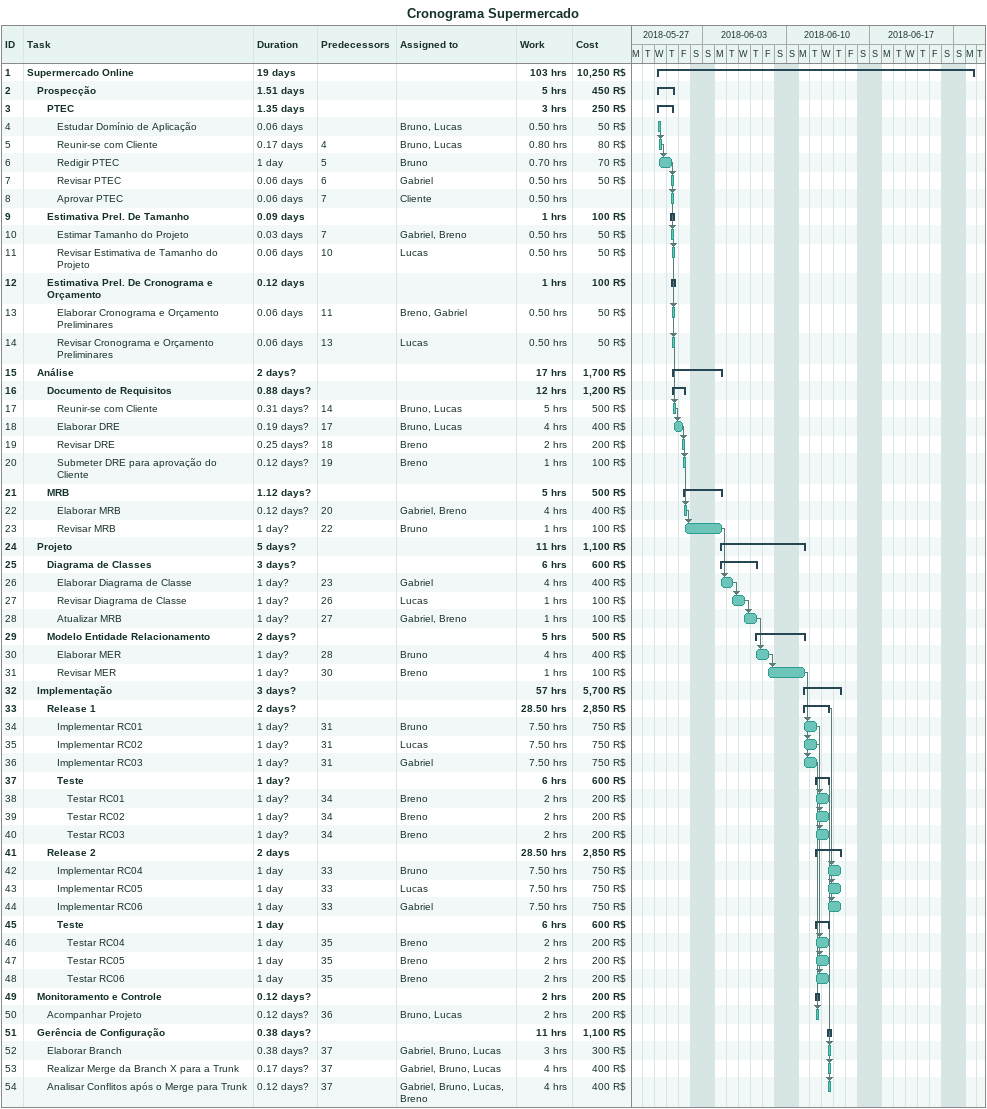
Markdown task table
Cronograma Supermercado

| ID | Level | Task | Duration | Start | Finish | Predecessors | Resources | Work (h) | Cost (R$) |
|---|---|---|---|---|---|---|---|---|---|
| 1 | 1 | **Supermercado Online** | 19d | 2018-05-30 | 2018-06-25 |  |  | 103 | 10250 |
| 2 | 2 | **Prospecção** | 1.51d | 2018-05-30 | 2018-05-31 |  |  | 5 | 450 |
| 3 | 3 | **PTEC** | 1.35d | 2018-05-30 | 2018-05-31 |  |  | 3 | 250 |
| 4 | 4 | Estudar Domínio de Aplicação | 0.06d | 2018-05-30 | 2018-05-30 |  | Bruno, Lucas | 0.50 | 50 |
| 5 | 4 | Reunir-se com Cliente | 0.17d | 2018-05-30 | 2018-05-30 | 4 | Bruno, Lucas | 0.80 | 80 |
| 6 | 4 | Redigir PTEC | 1d | 2018-05-30 | 2018-05-31 | 5 | Bruno | 0.70 | 70 |
| 7 | 4 | Revisar PTEC | 0.06d | 2018-05-31 | 2018-05-31 | 6 | Gabriel | 0.50 | 50 |
| 8 | 4 | Aprovar PTEC | 0.06d | 2018-05-31 | 2018-05-31 | 7 | Cliente | 0.50 |  |
| 9 | 3 | **Estimativa Prel. De Tamanho** | 0.09d | 2018-05-31 | 2018-05-31 |  |  | 1 | 100 |
| 10 | 4 | Estimar Tamanho do Projeto | 0.03d | 2018-05-31 | 2018-05-31 | 7 | Gabriel, Breno | 0.50 | 50 |
| 11 | 4 | Revisar Estimativa de Tamanho do Projeto | 0.06d | 2018-05-31 | 2018-05-31 | 10 | Lucas | 0.50 | 50 |
| 12 | 3 | **Estimativa Prel. De Cronograma e Orçamento** | 0.12d | 2018-05-31 | 2018-05-31 |  |  | 1 | 100 |
| 13 | 4 | Elaborar Cronograma e Orçamento Preliminares | 0.06d | 2018-05-31 | 2018-05-31 | 11 | Breno, Gabriel | 0.50 | 50 |
| 14 | 4 | Revisar Cronograma e Orçamento Preliminares | 0.06d | 2018-05-31 | 2018-05-31 | 13 | Lucas | 0.50 | 50 |
| 15 | 2 | **Análise** | 2d? | 2018-05-31 | 2018-06-04 |  |  | 17 | 1700 |
| 16 | 3 | **Documento de Requisitos** | 0.88d? | 2018-05-31 | 2018-06-01 |  |  | 12 | 1200 |
| 17 | 4 | Reunir-se com Cliente | 0.31d? | 2018-05-31 | 2018-05-31 | 14 | Bruno, Lucas | 5 | 500 |
| 18 | 4 | Elaborar DRE | 0.19d? | 2018-05-31 | 2018-06-01 | 17 | Bruno, Lucas | 4 | 400 |
| 19 | 4 | Revisar DRE | 0.25d? | 2018-06-01 | 2018-06-01 | 18 | Breno | 2 | 200 |
| 20 | 4 | Submeter DRE para aprovação do Cliente | 0.12d? | 2018-06-01 | 2018-06-01 | 19 | Breno | 1 | 100 |
| 21 | 3 | **MRB** | 1.12d? | 2018-06-01 | 2018-06-04 |  |  | 5 | 500 |
| 22 | 4 | Elaborar MRB | 0.12d? | 2018-06-01 | 2018-06-01 | 20 | Gabriel, Breno | 4 | 400 |
| 23 | 4 | Revisar MRB | 1d? | 2018-06-01 | 2018-06-04 | 22 | Bruno | 1 | 100 |
| 24 | 2 | **Projeto** | 5d? | 2018-06-04 | 2018-06-11 |  |  | 11 | 1100 |
| 25 | 3 | **Diagrama de Classes** | 3d? | 2018-06-04 | 2018-06-07 |  |  | 6 | 600 |
| 26 | 4 | Elaborar Diagrama de Classe | 1d? | 2018-06-04 | 2018-06-05 | 23 | Gabriel | 4 | 400 |
| 27 | 4 | Revisar Diagrama de Classe | 1d? | 2018-06-05 | 2018-06-06 | 26 | Lucas | 1 | 100 |
| 28 | 4 | Atualizar MRB | 1d? | 2018-06-06 | 2018-06-07 | 27 | Gabriel, Breno | 1 | 100 |
| 29 | 3 | **Modelo Entidade Relacionamento** | 2d? | 2018-06-07 | 2018-06-11 |  |  | 5 | 500 |
| 30 | 4 | Elaborar MER | 1d? | 2018-06-07 | 2018-06-08 | 28 | Bruno | 4 | 400 |
| 31 | 4 | Revisar MER | 1d? | 2018-06-08 | 2018-06-11 | 30 | Breno | 1 | 100 |
| 32 | 2 | **Implementação** | 3d? | 2018-06-11 | 2018-06-14 |  |  | 57 | 5700 |
| 33 | 3 | **Release 1** | 2d? | 2018-06-11 | 2018-06-13 |  |  | 28.50 | 2850 |
| 34 | 4 | Implementar RC01 | 1d? | 2018-06-11 | 2018-06-12 | 31 | Bruno | 7.50 | 750 |
| 35 | 4 | Implementar RC02 | 1d? | 2018-06-11 | 2018-06-12 | 31 | Lucas | 7.50 | 750 |
| 36 | 4 | Implementar RC03 | 1d? | 2018-06-11 | 2018-06-12 | 31 | Gabriel | 7.50 | 750 |
| 37 | 4 | **Teste** | 1d? | 2018-06-12 | 2018-06-13 |  |  | 6 | 600 |
| 38 | 5 | Testar RC01 | 1d? | 2018-06-12 | 2018-06-13 | 34 | Breno | 2 | 200 |
| 39 | 5 | Testar RC02 | 1d? | 2018-06-12 | 2018-06-13 | 34 | Breno | 2 | 200 |
| 40 | 5 | Testar RC03 | 1d? | 2018-06-12 | 2018-06-13 | 34 | Breno | 2 | 200 |
| 41 | 3 | **Release 2** | 2d | 2018-06-12 | 2018-06-14 |  |  | 28.50 | 2850 |
| 42 | 4 | Implementar RC04 | 1d | 2018-06-13 | 2018-06-14 | 33 | Bruno | 7.50 | 750 |
| 43 | 4 | Implementar RC05 | 1d | 2018-06-13 | 2018-06-14 | 33 | Lucas | 7.50 | 750 |
| 44 | 4 | Implementar RC06 | 1d | 2018-06-13 | 2018-06-14 | 33 | Gabriel | 7.50 | 750 |
| 45 | 4 | **Teste** | 1d | 2018-06-12 | 2018-06-13 |  |  | 6 | 600 |
| 46 | 5 | Testar RC04 | 1d | 2018-06-12 | 2018-06-13 | 35 | Breno | 2 | 200 |
| 47 | 5 | Testar RC05 | 1d | 2018-06-12 | 2018-06-13 | 35 | Breno | 2 | 200 |
| 48 | 5 | Testar RC06 | 1d | 2018-06-12 | 2018-06-13 | 35 | Breno | 2 | 200 |
| 49 | 2 | **Monitoramento e Controle** | 0.12d? | 2018-06-12 | 2018-06-12 |  |  | 2 | 200 |
| 50 | 3 | Acompanhar Projeto | 0.12d? | 2018-06-12 | 2018-06-12 | 36 | Bruno, Lucas | 2 | 200 |
| 51 | 2 | **Gerência de Configuração** | 0.38d? | 2018-06-13 | 2018-06-13 |  |  | 11 | 1100 |
| 52 | 3 | Elaborar Branch | 0.38d? | 2018-06-13 | 2018-06-13 | 37 | Gabriel, Bruno, Lucas | 3 | 300 |
| 53 | 3 | Realizar Merge da Branch X para a Trunk | 0.17d? | 2018-06-13 | 2018-06-13 | 37 | Gabriel, Bruno, Lucas | 4 | 400 |
| 54 | 3 | Analisar Conflitos após o Merge para Trunk | 0.12d? | 2018-06-13 | 2018-06-13 | 37 | Gabriel, Bruno, Lucas, Breno | 4 | 400 |
